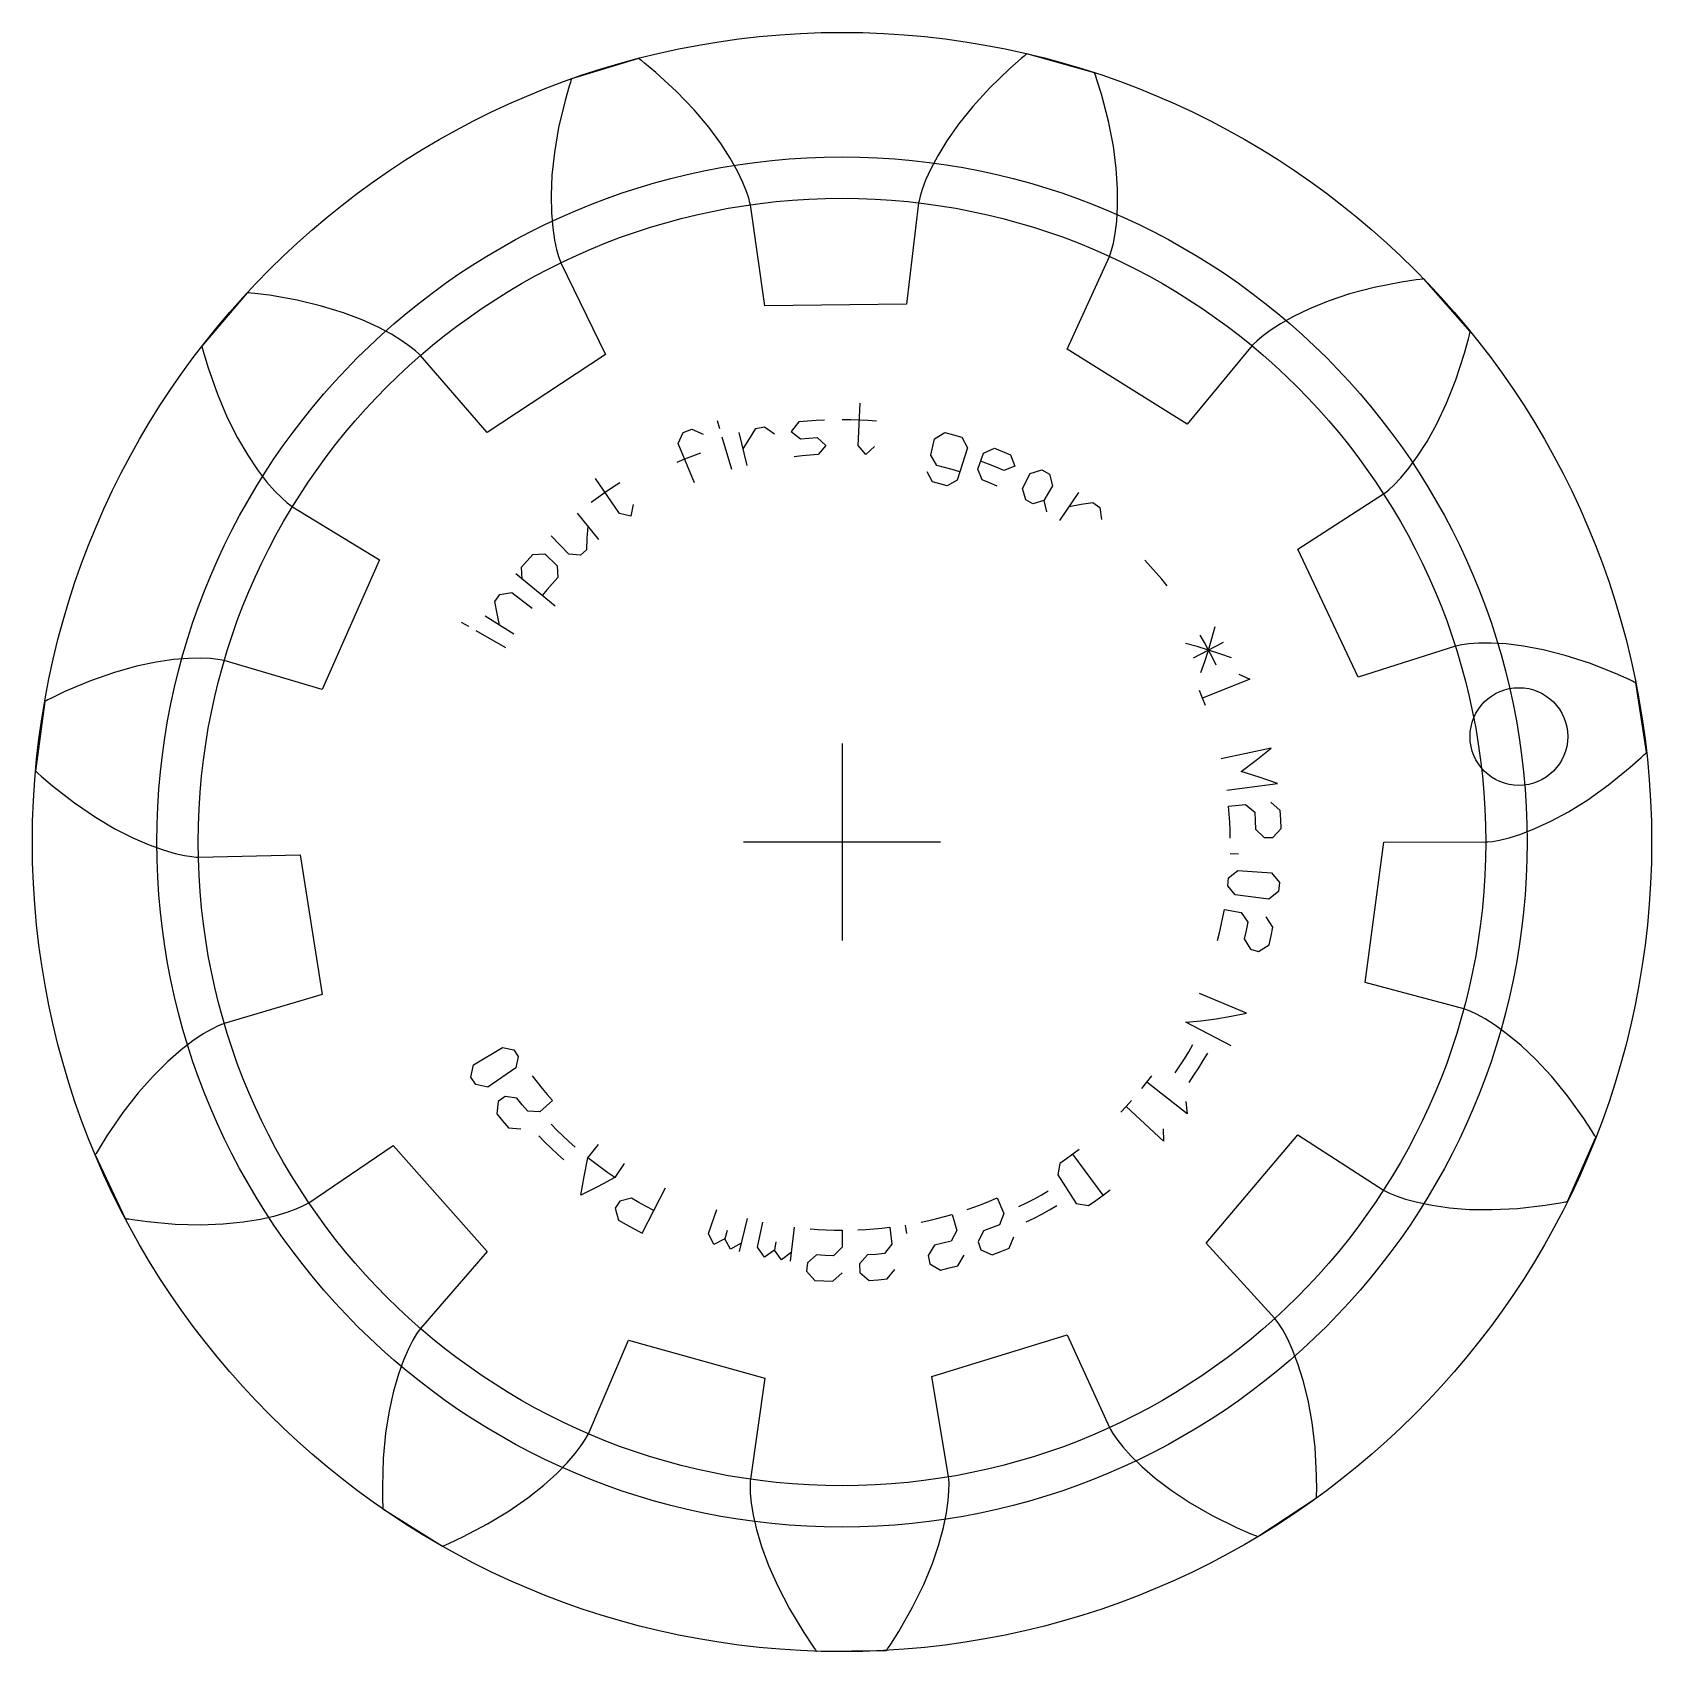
# Model space of a CAD drawing. Extents: x -13.1 to 13.1, y -13.1 to 13.1.
import ezdxf

# ---------------------------------------------------------------- set-up
doc = ezdxf.new("R2010")
doc.units = 0
for name, color, linetype in [('gear', 7, 'CONTINUOUS'), ('gear_guides', 5, 'CONTINUOUS'), ('gear_texts', 7, 'CONTINUOUS')]:
    doc.layers.add(name, color=color, linetype=linetype)

msp = doc.modelspace()

# ---------------------------------------------------------------- linework, layer by layer
at = {"layer": 'gear'}
msp.add_lwpolyline([(8.787, 0), (10.441575, 0.000019), (10.47411, 0.001843), (10.548242, 0.010453), (10.663073, 0.031115), (10.817208, 0.068995), (11.008758, 0.129123), (11.235362, 0.216347), (11.494195, 0.335293), (11.781993, 0.490332), (12.09507, 0.685536), (12.429346, 0.924647), (12.780375, 1.21104), (12.960689, 1.372916), (13.006163, 1.415389), (13.028952, 1.43693), (13.040359, 1.447776), (13.046066, 1.453219), (13.04892, 1.455945), (13.04896, 1.456551), (12.873737, 2.58143), (12.873515, 2.581996), (12.869967, 2.583725), (12.862875, 2.587174), (12.848709, 2.594037), (12.820448, 2.607625), (12.76421, 2.634255), (12.543203, 2.733617), (12.121696, 2.899672), (11.73053, 3.025781), (11.372913, 3.116511), (11.051594, 3.176667), (10.768845, 3.211252), (10.526448, 3.225418), (10.325684, 3.224435), (10.167331, 3.21364), (10.051656, 3.198395), (9.978417, 3.18405), (9.946869, 3.175892), (8.37068, 2.672654), (7.392095, 4.750611), (8.784002, 5.645157), (8.810386, 5.664281), (8.868094, 5.711604), (8.953526, 5.791068), (9.062712, 5.906267), (9.191347, 6.060409), (9.334822, 6.256298), (9.488259, 6.496298), (9.64655, 6.78232), (9.804391, 7.115798), (9.956329, 7.497674), (10.096798, 7.928384), (10.160971, 8.162048), (10.176263, 8.222363), (10.183789, 8.252805), (10.187521, 8.268097), (10.18938, 8.275761), (10.190307, 8.279597), (10.190013, 8.280129), (9.43445, 9.131705), (9.433957, 9.132061), (9.430038, 9.131597), (9.422207, 9.130665), (9.40658, 9.128779), (9.375458, 9.124932), (9.313751, 9.116929), (9.074109, 9.081032), (8.629738, 8.992843), (8.232489, 8.887452), (7.88259, 8.770436), (7.579757, 8.647326), (7.323195, 8.523554), (7.111619, 8.404422), (6.943257, 8.295054), (6.815878, 8.20036), (6.726808, 8.124997), (6.672951, 8.073333), (6.650822, 8.049414), (5.596919, 6.773911), (3.650252, 7.992936), (4.33757, 9.497998), (4.349426, 9.528351), (4.372389, 9.599361), (4.401298, 9.712398), (4.43087, 9.86834), (4.455749, 10.067558), (4.470542, 10.309918), (4.469868, 10.594774), (4.448395, 10.920969), (4.400888, 11.286844), (4.322249, 11.690243), (4.207559, 12.128522), (4.135217, 12.359787), (4.115472, 12.418796), (4.105345, 12.448474), (4.100217, 12.463356), (4.097638, 12.470808), (4.096344, 12.474537), (4.095808, 12.474825), (2.999792, 12.782728), (2.999185, 12.782761), (2.996138, 12.780252), (2.990055, 12.775234), (2.977928, 12.765199), (2.953827, 12.745136), (2.906242, 12.705043), (2.724049, 12.545284), (2.3979, 12.23085), (2.120691, 11.92742), (1.889601, 11.639811), (1.7014, 11.372519), (1.552483, 11.129688), (1.438901, 10.915081), (1.356395, 10.732052), (1.300432, 10.583524), (1.266246, 10.471969), (1.24887, 10.399389), (1.243186, 10.367303), (1.046175, 8.724499), (-1.25052, 8.697561), (-1.486009, 10.335292), (-1.492445, 10.367236), (-1.511518, 10.439388), (-1.548312, 10.550111), (-1.607742, 10.697285), (-1.694519, 10.878329), (-1.813103, 11.090213), (-1.967675, 11.329484), (-2.162094, 11.592288), (-2.399866, 11.874397), (-2.684115, 12.171242), (-3.01755, 12.47794), (-3.20344, 12.633382), (-3.251952, 12.672348), (-3.276517, 12.69184), (-3.288877, 12.701587), (-3.295076, 12.706461), (-3.29818, 12.708898), (-3.298786, 12.708852), (-4.387279, 12.375326), (-4.387808, 12.375025), (-4.389014, 12.371267), (-4.391418, 12.363756), (-4.396195, 12.348758), (-4.405624, 12.31885), (-4.423978, 12.259395), (-4.490876, 12.026497), (-4.595255, 11.585648), (-4.664411, 11.180516), (-4.703323, 10.813627), (-4.717139, 10.487018), (-4.711132, 10.202225), (-4.690658, 9.960279), (-4.661113, 9.761699), (-4.627892, 9.606494), (-4.59634, 9.494165), (-4.571718, 9.423713), (-4.559153, 9.393647), (-3.836722, 7.905121), (-5.754261, 6.640772), (-6.837791, 7.891204), (-6.860476, 7.914597), (-6.915529, 7.964984), (-7.006343, 8.038237), (-7.135908, 8.129918), (-7.306788, 8.235306), (-7.521101, 8.349443), (-7.780495, 8.467163), (-8.086133, 8.583137), (-8.43868, 8.691913), (-8.838292, 8.787958), (-9.284609, 8.8657), (-9.525027, 8.895966), (-9.586905, 8.902519), (-9.618108, 8.905636), (-9.633776, 8.907154), (-9.641626, 8.907903), (-9.645555, 8.908275), (-9.64604, 8.907908), (-10.38142, 8.038844), (-10.381702, 8.038305), (-10.380685, 8.034492), (-10.378647, 8.026874), (-10.374558, 8.011674), (-10.36632, 7.981417), (-10.349617, 7.921476), (-10.279981, 7.689382), (-10.129449, 7.262085), (-9.968596, 6.883878), (-9.802976, 6.554194), (-9.63802, 6.271963), (-9.478996, 6.035628), (-9.330966, 5.843159), (-9.198751, 5.692075), (-9.086893, 5.57947), (-8.999621, 5.502031), (-8.940818, 5.456075), (-8.913993, 5.437575), (-7.501487, 4.575922), (-8.431065, 2.475584), (-10.018623, 2.941714), (-10.050354, 2.94913), (-10.123909, 2.961753), (-10.23991, 2.97428), (-10.398473, 2.981359), (-10.599204, 2.977633), (-10.841203, 2.957784), (-11.123063, 2.916578), (-11.442882, 2.848901), (-11.798272, 2.749808), (-12.186373, 2.61456), (-12.603869, 2.438663), (-12.822485, 2.334145), (-12.878083, 2.306204), (-12.906018, 2.291956), (-12.920019, 2.284763), (-12.927028, 2.281148), (-12.930534, 2.279337), (-12.930743, 2.278766), (-13.079534, 1.150087), (-13.07948, 1.149481), (-13.076562, 1.146823), (-13.07073, 1.141516), (-13.059071, 1.130939), (-13.035783, 1.109939), (-12.989325, 1.068544), (-12.805264, 0.910943), (-12.447614, 0.632861), (-12.107822, 0.401657), (-11.790253, 0.21385), (-11.498898, 0.065604), (-11.237345, -0.047239), (-11.008758, -0.129123), (-10.81585, -0.184742), (-10.66087, -0.218997), (-10.545585, -0.236959), (-10.471271, -0.243829), (-10.438703, -0.244889), (-8.784583, -0.2061), (-8.431065, -2.475584), (-10.018613, -2.941749), (-10.049315, -2.952666), (-10.118019, -2.981813), (-10.222378, -3.03399), (-10.359596, -3.11376), (-10.526448, -3.225418), (-10.719299, -3.37295), (-10.934137, -3.560001), (-11.166597, -3.789841), (-11.411997, -4.065342), (-11.665367, -4.388943), (-11.92149, -4.762632), (-12.048895, -4.968751), (-12.080561, -5.022315), (-12.096358, -5.049404), (-12.104247, -5.063025), (-12.10819, -5.069855), (-12.11016, -5.073274), (-12.110028, -5.073868), (-11.624988, -6.103815), (-11.624615, -6.104296), (-11.620723, -6.104955), (-11.612947, -6.106266), (-11.597422, -6.10886), (-11.566477, -6.113936), (-11.505014, -6.123643), (-11.264966, -6.156715), (-10.81375, -6.197292), (-10.4029, -6.208087), (-10.034208, -6.19439), (-9.708956, -6.161584), (-9.427917, -6.115108), (-9.191347, -6.060409), (-8.998993, -6.002905), (-8.850096, -5.947933), (-8.743401, -5.900717), (-8.67717, -5.866318), (-8.649199, -5.849603), (-7.278635, -4.922686), (-5.754261, -6.640772), (-6.837763, -7.891228), (-6.857691, -7.917011), (-6.899729, -7.978675), (-6.959313, -8.078989), (-7.031621, -8.220282), (-7.111619, -8.404422), (-7.194094, -8.632797), (-7.2737, -8.906304), (-7.344996, -9.225336), (-7.402493, -9.589775), (-7.440689, -9.998988), (-7.454122, -10.451825), (-7.449866, -10.694104), (-7.447546, -10.756285), (-7.44619, -10.787614), (-7.445463, -10.803338), (-7.445087, -10.811215), (-7.444896, -10.815157), (-7.444463, -10.815584), (-6.47959, -11.419799), (-6.479017, -11.420001), (-6.475387, -11.418452), (-6.468136, -11.415351), (-6.453673, -11.40914), (-6.424896, -11.39668), (-6.367943, -11.371616), (-6.148121, -11.269658), (-5.746597, -11.059848), (-5.395131, -10.846808), (-5.092373, -10.635955), (-4.83649, -10.432512), (-4.625192, -10.241473), (-4.455749, -10.067558), (-4.325019, -9.915188), (-4.229479, -9.788443), (-4.165249, -9.691038), (-4.128129, -9.626294), (-4.113635, -9.597109), (-3.461773, -8.076354), (-1.25052, -8.697561), (-1.485973, -10.335297), (-1.488797, -10.367761), (-1.490824, -10.442364), (-1.486715, -10.558967), (-1.471156, -10.716923), (-1.438901, -10.915081), (-1.384814, -11.151792), (-1.303914, -11.424918), (-1.191411, -11.731851), (-1.04275, -12.069521), (-0.853645, -12.434424), (-0.620123, -12.822638), (-0.485557, -13.024154), (-0.449988, -13.07521), (-0.431909, -13.100833), (-0.422797, -13.113667), (-0.418222, -13.12009), (-0.41593, -13.123303), (-0.415335, -13.123429), (0.723031, -13.110077), (0.723623, -13.109938), (0.725839, -13.106672), (0.730262, -13.100143), (0.739071, -13.087098), (0.756544, -13.061058), (0.790905, -13.009182), (0.920709, -12.804565), (1.145061, -12.410981), (1.325554, -12.041743), (1.466255, -11.700679), (1.571528, -11.391192), (1.645999, -11.116243), (1.694519, -10.878329), (1.722117, -10.679469), (1.733967, -10.521191), (1.735341, -10.404523), (1.731564, -10.329989), (1.727979, -10.297601), (1.454178, -8.665837), (3.650252, -7.992936), (4.337604, -9.497983), (4.352779, -9.52682), (4.391407, -9.590676), (4.457904, -9.686547), (4.556391, -9.811016), (4.690658, -9.960279), (4.864134, -10.130171), (5.079855, -10.316202), (5.340439, -10.513587), (5.648059, -10.717281), (6.004425, -10.922019), (6.41076, -11.122353), (6.632913, -11.219127), (6.690438, -11.242848), (6.719499, -11.25463), (6.734105, -11.2605), (6.741426, -11.26343), (6.745091, -11.264894), (6.74566, -11.264678), (7.696096, -10.637999), (7.696518, -10.637561), (7.696616, -10.633615), (7.696808, -10.625732), (7.697166, -10.609995), (7.697786, -10.578643), (7.698647, -10.516425), (7.69722, -10.274113), (7.673169, -9.821715), (7.625385, -9.41351), (7.559356, -9.05052), (7.480596, -8.733248), (7.394597, -8.461684), (7.306788, -8.235306), (7.222494, -8.053094), (7.146892, -7.913535), (7.084971, -7.814646), (7.041498, -7.753985), (7.020972, -7.728677), (5.908438, -6.503978), (7.392095, -4.750611), (8.784022, -5.645126), (8.812378, -5.661181), (8.879397, -5.694016), (8.98717, -5.738717), (9.137316, -5.790181), (9.330966, -5.843159), (9.568754, -5.892293), (9.850806, -5.932165), (10.176737, -5.957333), (10.545649, -5.962379), (10.956133, -5.94195), (11.406273, -5.8908), (11.64548, -5.852107), (11.706697, -5.840961), (11.737515, -5.835161), (11.752975, -5.832204), (11.760718, -5.830711), (11.764593, -5.82996), (11.764955, -5.829471), (12.225704, -4.78843), (12.225823, -4.787834), (12.223772, -4.784462), (12.219671, -4.777726), (12.211464, -4.764294), (12.195036, -4.737583), (12.162122, -4.684777), (12.029918, -4.481703), (11.765101, -4.114124), (11.50421, -3.796555), (11.252416, -3.526886), (11.014629, -3.30256), (10.795463, -3.120601), (10.599204, -2.977633), (10.42978, -2.869919), (10.290728, -2.793388), (10.185174, -2.743674), (10.115806, -2.716146), (10.084855, -2.705953), (8.48681, -2.277152)], close=True, dxfattribs=at)
at = {"layer": 'gear_guides'}
for p, q in [((0, 1.6), (0, -1.6)), ((1.6, 0), (-1.6, 0))]:
    msp.add_line(p, q, dxfattribs=at)
for centre, radius in [((0, 0), 13.13), ((0, 0), 11.11), ((0, 0), 10.439985), ((10.977616, 1.709985), 0.79285)]:
    msp.add_circle(centre, radius, dxfattribs=at)
at = {"layer": 'gear_texts'}
for points in [[(0.527907, 6.41299), (0.387643, 6.284955), (0.264176, 6.429256), (0.29246, 7.117593)], [(-1.98064, 6.699155), (-2.019705, 6.831285)], [(-0.281146, 6.842258), (-0.421571, 6.835044), (-0.561818, 6.824947), (-0.701829, 6.811973), (-0.824611, 6.659388), (-0.673587, 6.537857), (-0.53921, 6.550309), (-0.404607, 6.559999), (-0.264176, 6.429256), (-0.387643, 6.284955), (-0.516603, 6.275671), (-0.645345, 6.263741), (-0.773815, 6.249171)], [(0.561818, 6.824947), (0.421571, 6.835044), (0.281146, 6.842258), (0.140603, 6.846588), (0, 6.848032)], [(-2.394779, 5.823741), (-2.656782, 6.460892), (-2.573341, 6.642558), (-2.436414, 6.693993), (-2.254004, 6.612192)], [(-1.785316, 6.038508), (-1.941575, 6.567026)], [(-1.5359, 6.106713), (-1.670329, 6.6412)], [(-1.603114, 6.373957), (-1.502764, 6.539812), (-1.396266, 6.704177), (-1.258323, 6.731431), (-1.097317, 6.619919)], [(1.908922, 6.000579), (1.785316, 6.038508), (1.660958, 6.07389), (1.5359, 6.106713), (1.441051, 6.271244), (1.502764, 6.539812), (1.670329, 6.6412), (1.806333, 6.605506), (1.941575, 6.567026), (2.03423, 6.394478), (1.867152, 5.869279), (1.707187, 5.774248), (1.588271, 5.808083), (1.468685, 5.839469), (1.379337, 6.002676)], [(-2.29504, 6.305571), (-2.424021, 6.25712), (-2.551981, 6.206032), (-2.678864, 6.152327)], [(2.513846, 5.773344), (2.394779, 5.823741), (2.274702, 5.871683), (2.200791, 6.046623), (2.29504, 6.305571), (2.473794, 6.3856), (2.604381, 6.333462), (2.73387, 6.278654), (2.804618, 6.096028), (2.623858, 6.025999), (2.49958, 6.078602), (2.374248, 6.128641), (2.247915, 6.176097)], [(-3.605024, 5.822314), (-3.723807, 5.747069), (-3.84102, 5.669401), (-3.956614, 5.589343), (-4.070539, 5.506928)], [(-3.387423, 5.470877), (-3.424113, 5.284541), (-3.609174, 5.327193), (-3.995584, 5.897539)], [(3.274382, 5.539273), (3.092297, 5.48531), (2.979022, 5.547644), (2.927169, 5.730341), (3.052526, 5.975744), (3.23976, 6.0332), (3.36295, 5.96541), (3.414608, 5.776494), (3.274382, 5.539273), (3.31489, 5.353731)], [(3.531892, 5.213124), (3.84102, 5.669401)], [(-4.293194, 5.335169), (-3.947675, 4.905791)], [(3.686456, 5.441262), (3.877006, 5.476884), (4.070539, 5.506928), (4.182748, 5.422191), (4.206815, 5.227824)], [(-4.120435, 5.12048), (-4.136134, 4.929252), (-4.145754, 4.739583), (-4.242193, 4.653464), (-4.431738, 4.665279), (-4.716423, 4.964966)], [(-5.18436, 4.260264), (-5.200429, 4.455455), (-5.107854, 4.56129), (-5.013126, 4.665202), (-4.817367, 4.671232), (-4.619535, 4.4794), (-4.609666, 4.289744), (-4.696771, 4.194195), (-4.781895, 4.096877), (-4.865004, 3.997832)], [(5.270738, 4.152922), (5.18436, 4.260264), (5.095796, 4.365811), (5.005083, 4.469516), (4.912261, 4.571338)], [(-4.6521, 3.822878), (-5.290812, 4.347741)], [(-5.552206, 3.517144), (-5.593679, 3.706506), (-5.629668, 3.899022), (-5.548428, 4.013788), (-5.354894, 4.043828), (-5.025033, 3.794729)], [(-6.049894, 3.492908), (-6.169218, 3.561799)], [(-5.453274, 3.148449), (-5.93057, 3.424016)], [(-5.319416, 3.369679), (-5.784996, 3.664609)], [(5.817766, 2.749315), (5.883429, 2.9296), (5.944091, 3.113715), (5.999621, 3.301529), (6.049894, 3.492908)], [(6.31606, 2.984795), (6.130107, 3.052431), (5.944091, 3.113715), (5.758194, 3.168674), (5.572598, 3.217341)], [(5.699987, 2.985845), (6.188194, 3.241584)], [(6.066913, 2.867055), (6.006768, 2.991015), (5.944091, 3.113715), (5.878908, 3.235101), (5.811246, 3.355124)], [(6.433276, 2.722972), (6.615789, 2.641401), (5.84802, 2.334864)], [(5.894726, 2.214301), (5.84802, 2.334864), (5.798848, 2.454442)], [(6.240897, 0.837931), (7.060246, 0.947941), (6.766989, 1.050431), (6.472615, 1.141297), (6.718158, 1.327364), (6.958676, 1.523973), (6.151114, 1.347115)], [(6.296566, 0.064647), (6.293912, 0.193913), (6.288604, 0.323098), (6.280644, 0.452147), (6.270037, 0.581004), (6.544428, 0.606431), (6.692927, 0.481827), (6.701409, 0.344307), (6.707066, 0.206642), (6.847671, 0.070305), (6.985447, 0.07172), (7.12022, 0.219372), (7.114215, 0.365517), (7.105211, 0.511508), (6.956015, 0.64457)], [(6.43163, -0.198156), (6.293912, -0.193913)], [(6.377455, -0.856266), (6.256786, -0.709617), (6.270037, -0.581004), (6.418072, -0.46204), (6.967783, -0.501614), (7.093211, -0.657283), (7.07822, -0.802781), (6.923688, -0.929606), (6.377455, -0.856266)], [(6.090622, -1.598513), (6.122159, -1.473125), (6.151114, -1.347115), (6.177477, -1.220537), (6.201234, -1.093445), (6.472615, -1.141297), (6.582988, -1.300657), (6.554895, -1.435544), (6.524039, -1.569826), (6.623702, -1.738423), (6.756972, -1.7734), (6.925919, -1.666527), (6.958676, -1.523973), (6.988499, -1.380778), (6.879685, -1.213074)], [(6.310246, -3.305519), (5.577936, -2.92191), (5.82176, -2.898892), (6.066913, -2.867055), (6.313134, -2.826335), (6.560162, -2.776678), (5.798848, -2.454442)], [(-5.505365, -3.331078), (-5.319416, -3.369679), (-5.249109, -3.478186), (-5.289859, -3.663676), (-5.742938, -3.977471), (-5.938249, -3.934827), (-6.017786, -3.812074), (-5.976902, -3.616387), (-5.505365, -3.331078)], [(5.403129, -3.742125), (5.478823, -3.6304), (5.552206, -3.517144), (5.623249, -3.402405), (5.691922, -3.286233)], [(5.629668, -3.899022), (5.708536, -3.782613), (5.784996, -3.664609), (5.859018, -3.54506), (5.93057, -3.424016)], [(-5.025033, -3.794729), (-4.946061, -3.897102), (-4.865004, -3.997832), (-4.781895, -4.096877), (-4.696771, -4.194195), (-4.902313, -4.377742), (-5.095796, -4.365811), (-5.18436, -4.260264), (-5.270738, -4.152922), (-5.464848, -4.126861), (-5.574801, -4.209894), (-5.595415, -4.408741), (-5.503715, -4.522696), (-5.409696, -4.634744), (-5.210625, -4.653064)], [(4.865004, -3.997832), (4.946061, -3.897102), (5.025033, -3.794729)], [(5.574801, -4.209894), (5.595415, -4.408741), (4.946061, -3.897102)], [(4.520618, -4.383485), (4.609666, -4.289744), (4.696771, -4.194195)], [(5.210625, -4.653064), (5.214855, -4.852931), (4.609666, -4.289744)], [(-4.718451, -4.575316), (-4.623517, -4.67123), (-4.526633, -4.765175), (-4.427841, -4.85711), (-4.327182, -4.946998)], [(-4.916284, -4.767148), (-4.817369, -4.867083), (-4.716423, -4.964966), (-4.613489, -5.060757), (-4.50861, -5.154413)], [(-3.531892, -5.213124), (-3.686456, -5.441262), (-3.956614, -5.589343), (-4.234339, -5.728528), (-4.182748, -5.422191), (-4.120435, -5.12048), (-3.947675, -4.905791)], [(3.846118, -4.98581), (3.74294, -5.063727), (3.638183, -5.139509), (3.531892, -5.213124), (3.499036, -5.400173), (3.798731, -5.862701), (3.995584, -5.897539), (4.115829, -5.814259), (4.234339, -5.728528), (4.351064, -5.640382)], [(-3.686456, -5.441262), (-3.797398, -5.364426), (-3.906739, -5.285327), (-4.014433, -5.204001), (-4.120435, -5.12048)], [(4.234339, -5.728528), (3.74294, -5.063727)], [(-3.052526, -5.975744), (-3.174575, -5.911811), (-3.295287, -5.845385), (-3.414608, -5.776494), (-3.605024, -5.822314), (-3.677558, -5.93946), (-3.624948, -6.132325), (-3.498276, -6.20546), (-3.370129, -6.275977), (-3.240561, -6.343849), (-2.864491, -5.607639)], [(2.031722, -5.96012), (2.153666, -5.917149), (2.274702, -5.871683), (2.394779, -5.823741), (2.513846, -5.773344), (2.623858, -6.025999), (2.551981, -6.206032), (2.424021, -6.25712), (2.29504, -6.305571), (2.209548, -6.481778), (2.254004, -6.612192), (2.436414, -6.693993), (2.573341, -6.642558), (2.709182, -6.588322), (2.788876, -6.404982)], [(2.869043, -5.913196), (2.989847, -5.853043), (3.109391, -5.790422), (3.227623, -5.72536), (3.344495, -5.657884)], [(-1.636722, -6.507578), (-1.806333, -6.605506), (-1.902511, -6.434896), (-2.075999, -6.525777), (-2.165091, -6.351363), (-2.031722, -5.96012)], [(1.283894, -6.16462), (1.410194, -6.13696), (1.5359, -6.106713), (1.660958, -6.07389), (1.785316, -6.038508), (1.863446, -6.302767), (1.769989, -6.472602), (1.636722, -6.507578), (1.502764, -6.539812), (1.396266, -6.704177), (1.424359, -6.839066), (1.595334, -6.942663), (1.737544, -6.908444), (1.87902, -6.871313), (1.98064, -6.699155)], [(2.989335, -6.161121), (3.115204, -6.098446), (3.23976, -6.0332), (3.36295, -5.96541), (3.484722, -5.895105)], [(-1.5359, -6.106713), (-1.670329, -6.6412)], [(-0.824611, -6.659388), (-0.980903, -6.777416), (-1.097317, -6.619919), (-1.258323, -6.731431), (-1.368173, -6.569288), (-1.283894, -6.16462)], [(-0.773815, -6.249171), (-0.841543, -6.796127)], [(-0.516603, -6.275671), (-0.387643, -6.284955), (-0.258519, -6.291589), (-0.129287, -6.295571), (0, -6.296898), (0, -6.572465), (-0.137774, -6.708834), (-0.275489, -6.704591), (-0.413089, -6.697521), (-0.561818, -6.824947), (-0.573122, -6.962266), (-0.438535, -7.110088), (-0.29246, -7.117593), (-0.146261, -7.122097), (0, -6.985815)], [(0.258519, -6.291589), (0.387643, -6.284955), (0.516603, -6.275671), (0.645345, -6.263741), (0.773815, -6.249171), (0.807679, -6.522649), (0.687708, -6.674915), (0.550514, -6.687628), (0.413089, -6.697521), (0.281146, -6.842258), (0.286803, -6.979926), (0.438535, -7.110088), (0.584426, -7.099585), (0.73007, -7.086089), (0.858475, -6.932867)], [(1.052254, -6.348062), (1.029723, -6.212133)], [(-1.863446, -6.302767), (-1.902511, -6.434896)], [(-1.074786, -6.483991), (-1.097317, -6.619919)]]:
    msp.add_lwpolyline(points, dxfattribs=at)

doc.saveas('drawing.dxf')
